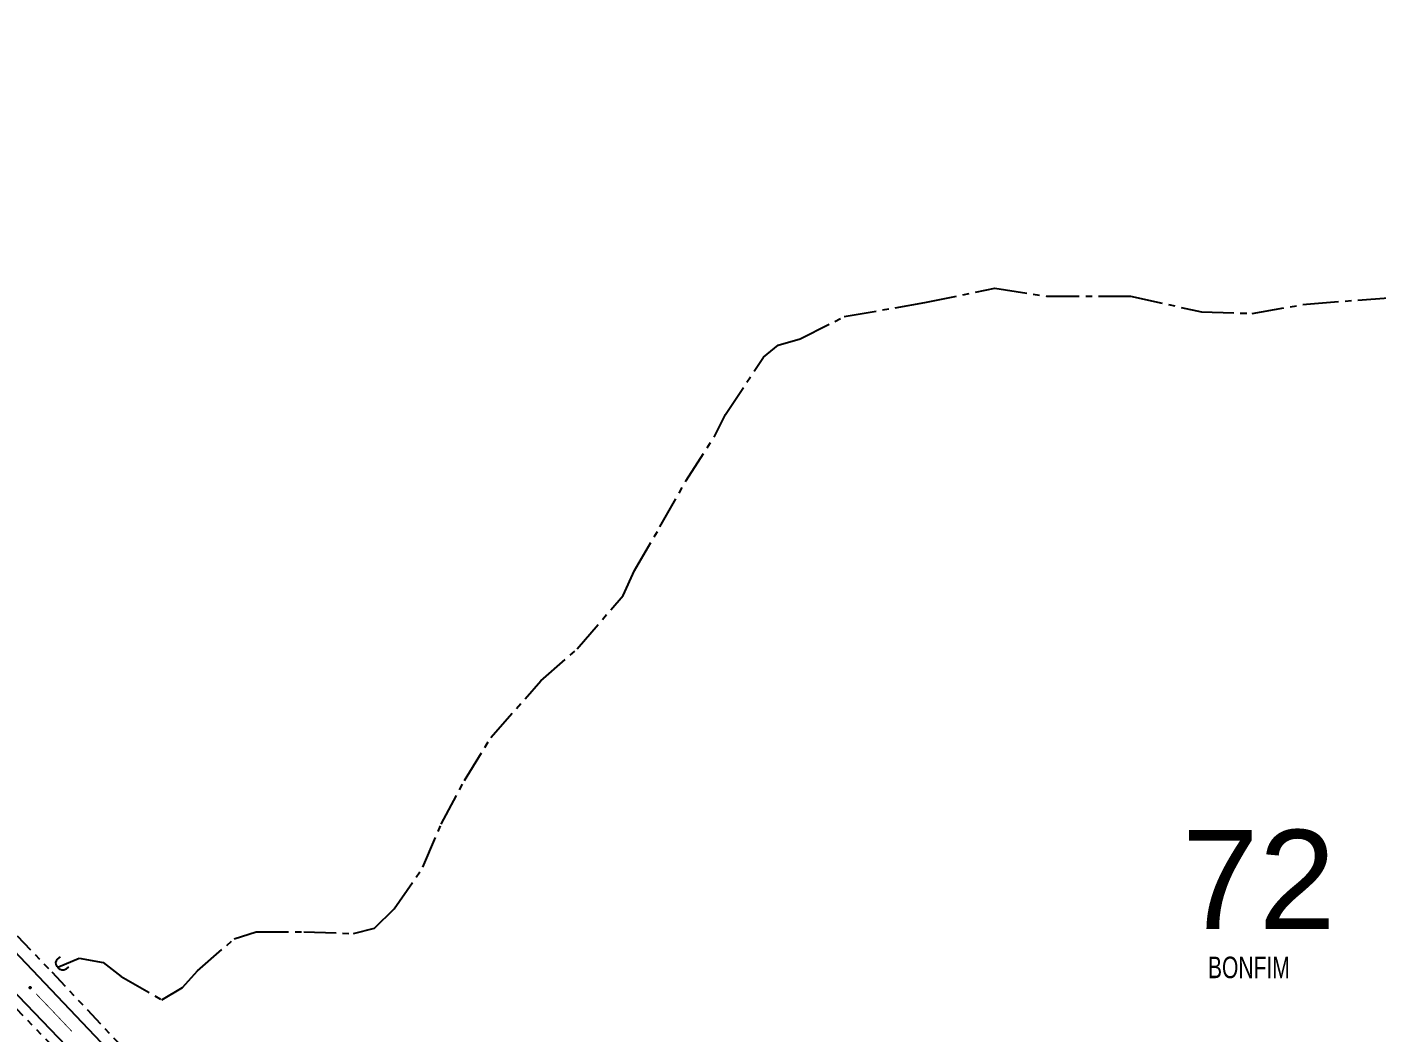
# Model space of a CAD drawing. Extents: x 208948 to 212966, y 4875285 to 4878160.
# Drawn here: x 212233.3 to 212546.6, y 4876503.2 to 4876736.6 of the extents above; entities that cross this region are included whole.
import ezdxf

# ---------------------------------------------------------------- set-up
doc = ezdxf.new("R2010")
doc.units = 0
doc.header["$LTSCALE"] = 1.5
doc.header["$MEASUREMENT"] = 0
doc.linetypes.add('TRACO_13', pattern=[8, 5, -1, 1, -1])
doc.linetypes.add('TRACO_25', pattern=[8, 3, -1, 1, -1, 1, -1])
for name, color, linetype in [('HD-CURSO-INTER', 170, 'CONTINUOUS'), ('LM-TXT-LSB', 7, 'CONTINUOUS'), ('SV-EIXO-ROD-ESTR', 7, 'CONTINUOUS'), ('SV-FX-DOM-EST', 20, 'CONTINUOUS'), ('SV-PONTE-BUEIRO', 251, 'CONTINUOUS'), ('SV-ROD-ESTADUAIS', 20, 'CONTINUOUS')]:
    doc.layers.add(name, color=color, linetype=linetype)
doc.styles.add('ARIAL', font='ARIAL.SHX')
doc.styles.add('SWIS', font='swissko.ttf')

# ---------------------------------------------------------------- blocks, each defined once
blk = doc.blocks.new('COD119', base_point=(211115.964101, 4877921.891517))
at = {"layer": 'SV-PONTE-BUEIRO'}
blk.add_lwpolyline([(211114.454101, 4877919.891517), (211114.454101, 4877920.72485), (211114.454101, 4877920.84985), (211114.579934, 4877921.183184), (211114.831601, 4877921.558184), (211115.209101, 4877921.766517), (211115.712434, 4877921.891517), (211116.215768, 4877921.891517), (211116.719101, 4877921.766517), (211117.096601, 4877921.558184), (211117.348268, 4877921.183184), (211117.474101, 4877920.84985), (211117.474101, 4877920.72485), (211117.474101, 4877919.891517)], dxfattribs=at)

msp = doc.modelspace()

# ---------------------------------------------------------------- linework, layer by layer
at = {"layer": 'HD-CURSO-INTER', "linetype": 'TRACO_13'}
msp.add_polyline3d([(212240.456223, 4876518.222399, 9.218987), (212245.436149, 4876520.322416, 9.19886), (212250.955639, 4876519.322483, 8.756082), (212255.194932, 4876516.102571, 8.393808), (212264.61358, 4876510.64274, 8.212671), (212269.413624, 4876513.562744, 8.132167), (212272.89388, 4876517.422721, 8.192545), (212281.434242, 4876524.822695, 8.172419), (212286.554101, 4876526.48272, 8.152292), (212297.573341, 4876526.482826, 8.152292), (212309.132489, 4876526.062942, 8.132167), (212314.03231, 4876527.302971, 8.132167), (212318.552571, 4876531.76295, 8.071788), (212325.253352, 4876541.442873, 7.72964), (212329.514346, 4876551.462768, 7.508251), (212334.915279, 4876561.622672, 7.488125), (212341.036137, 4876571.582586, 7.508251), (212352.657023, 4876584.722506, 7.488125), (212361.077396, 4876592.142479, 7.347241), (212371.71826, 4876604.5824, 7.306988), (212374.378822, 4876610.382341, 7.306988), (212380.299711, 4876620.482251, 7.306988), (212386.40067, 4876631.222153, 7.306988), (212392.861525, 4876641.342067, 7.306988), (212395.522017, 4876646.602016, 7.306988), (212404.34312, 4876659.921907, 7.306988), (212407.721225, 4876662.70908, 7.327115), (212412.848758, 4876664.174089, 7.327115), (212423.103823, 4876669.301622, 7.347241), (212441.782693, 4876672.597893, 7.347241), (212458.080922, 4876675.894164, 7.347241), (212470.167249, 4876674.062902, 7.347241), (212489.578623, 4876674.062902, 7.347241), (212506.059978, 4876670.400379, 7.347241), (212517.780053, 4876670.034127, 7.347241), (212530.415759, 4876672.231641, 7.347241), (212549.46088, 4876673.69665, 7.347241)], dxfattribs=at)
at = {"layer": 'SV-EIXO-ROD-ESTR'}
msp.add_lwpolyline([(212234.016983, 4876513.680243), (212234.065891, 4876513.679983), (212234.107871, 4876513.669759), (212234.140431, 4876513.651154), (212234.164916, 4876513.62721), (212234.187206, 4876513.599894), (212234.203604, 4876513.567395), (212234.213813, 4876513.527294), (212234.213897, 4876513.478231), (212234.200597, 4876513.435914), (212234.184064, 4876513.403017), (212234.160568, 4876513.376048), (212234.133668, 4876513.354838), (212234.099347, 4876513.338922), (212234.058607, 4876513.328973), (212234.00927, 4876513.330082), (212233.968182, 4876513.340388), (212233.937162, 4876513.359211), (212233.910199, 4876513.383004), (212233.887776, 4876513.411165), (212233.871864, 4876513.443159), (212233.86192, 4876513.484196), (212233.863661, 4876513.532877), (212233.873472, 4876513.573975), (212233.891854, 4876513.605252), (212233.915876, 4876513.63127), (212233.943003, 4876513.65396), (212233.974985, 4876513.671803), (212234.016983, 4876513.680243)], close=True, dxfattribs=at)
for points in [[(212233.86192, 4876513.484196), (212234.058607, 4876513.328973)], [(212233.863661, 4876513.532877), (212234.099347, 4876513.338922)], [(212233.866555, 4876513.50683), (212234.076498, 4876513.335787)], [(212233.869349, 4876513.551167), (212234.112473, 4876513.349562)], [(212233.871864, 4876513.443159), (212234.00927, 4876513.330082)], [(212233.872424, 4876513.461358), (212234.028226, 4876513.334797)], [(212233.873472, 4876513.573975), (212234.133668, 4876513.354838)], [(212233.883286, 4876513.424475), (212233.983926, 4876513.33952)], [(212233.884514, 4876513.586579), (212234.144665, 4876513.367271)], [(212233.887776, 4876513.411165), (212233.968182, 4876513.340388)], [(212233.891854, 4876513.605252), (212234.160568, 4876513.376048)], [(212233.905355, 4876513.616089), (212234.169214, 4876513.388988)], [(212233.915876, 4876513.63127), (212234.184064, 4876513.403017)], [(212233.932855, 4876513.640645), (212234.190167, 4876513.424287)], [(212233.943003, 4876513.65396), (212234.200597, 4876513.435914)], [(212233.962171, 4876513.659374), (212234.204387, 4876513.460682)], [(212233.974985, 4876513.671803), (212234.213897, 4876513.478231)], [(212233.995271, 4876513.67417), (212234.210056, 4876513.503998)], [(212234.016983, 4876513.680243), (212234.213813, 4876513.527294)], [(212234.043617, 4876513.679019), (212234.203278, 4876513.552383)], [(212234.065891, 4876513.679983), (212234.203604, 4876513.567395)], [(212234.089847, 4876513.674258), (212234.188558, 4876513.589341)], [(212234.107871, 4876513.669759), (212234.187206, 4876513.599894)]]:
    msp.add_lwpolyline(points, dxfattribs=at)
at = {"layer": 'SV-EIXO-ROD-ESTR', "const_width": 0.18}
for points in [[(212235.423643, 4876512.058888), (212238.889645, 4876508.455164)], [(212238.889645, 4876508.455164), (212238.975831, 4876508.365554)], [(212238.975831, 4876508.365554), (212243.6963, 4876503.366353)]]:
    msp.add_lwpolyline(points, dxfattribs=at)
at = {"layer": 'SV-FX-DOM-EST', "linetype": 'TRACO_25'}
for points in [[(212430.824699, 4876297.437433, 12.640458), (212374.916188, 4876356.786034, 11.3725), (212322.636843, 4876411.594737, 10.577512), (212283.064961, 4876453.493748, 10.396376), (212240.763642, 4876498.312691, 10.12467), (212199.801942, 4876540.88168, 10.527196), (212156.080937, 4876587.370585, 11.312122), (212118.108656, 4876627.029645, 11.563701), (212089.904362, 4876656.268949, 12.398942), (212051.242246, 4876696.837989, 12.680711), (212018.762413, 4876731.650223, 12.680711)], [(212034.471602, 4876731.231004, 12.680711), (212095.595391, 4876667.328843, 12.499574), (212164.571308, 4876594.820558, 11.342311), (212239.05618, 4876517.142401, 10.547322), (212282.667198, 4876470.683494, 9.993849), (212331.627199, 4876419.194712, 10.66808), (212384.996316, 4876363.196038, 11.120922), (212428.666365, 4876317.230421, 12.469384), (212503.442243, 4876239.53897, 12.469384)]]:
    msp.add_polyline3d(points, dxfattribs=at)
at = {"layer": 'SV-ROD-ESTADUAIS', "linetype": 'Continuous'}
for points in [[(212026.482683, 4876736.560094, 13.304626), (212103.823232, 4876654.959102, 12.539826), (212169.349867, 4876586.18073, 11.352374), (212254.812406, 4876496.242856, 10.426565), (212307.422998, 4876440.653872, 10.426565), (212310.573028, 4876437.053837, 10.426565), (212343.01446, 4876404.005042, 10.869344), (212427.217253, 4876315.367137, 12.378816), (212522.9377, 4876214.669519, 14.210309), (212572.252393, 4876162.836095, 14.894604)], [(212432.542514, 4876299.055676, 12.640458), (212376.628968, 4876358.409623, 11.3725), (212324.348578, 4876413.21942, 10.577512), (212306.222986, 4876432.553794, 10.577512), (212302.622951, 4876436.453831, 10.577512), (212284.78097, 4876455.113906, 10.396376), (212242.472106, 4876499.940844, 10.12467), (212201.511865, 4876542.508317, 10.527196), (212157.792868, 4876588.995086, 11.312122), (212119.810258, 4876628.664933, 11.563701), (212091.60788, 4876657.902252, 12.398942), (212052.959303, 4876698.457085, 12.680711), (212020.48799, 4876733.260187, 12.680711)]]:
    msp.add_polyline3d(points, dxfattribs=at)

# ---------------------------------------------------------------- block references
at = {"layer": 'SV-PONTE-BUEIRO', "rotation": 129}
msp.add_blockref('COD119', (212240.456223, 4876518.222399, 9.319618), dxfattribs=at)

# ---------------------------------------------------------------- texts
at = {"layer": 'LM-TXT-LSB', "style": 'SWIS'}
msp.add_text('72', height=23, dxfattribs=at).set_placement((212501.480167, 4876527.1278))
at = {"layer": 'LM-TXT-LSB', "style": 'ARIAL', "width": 0.7}
msp.add_text('BONFIM', height=5, dxfattribs=at).set_placement((212507.55095, 4876515.700443))

doc.saveas('drawing.dxf')
